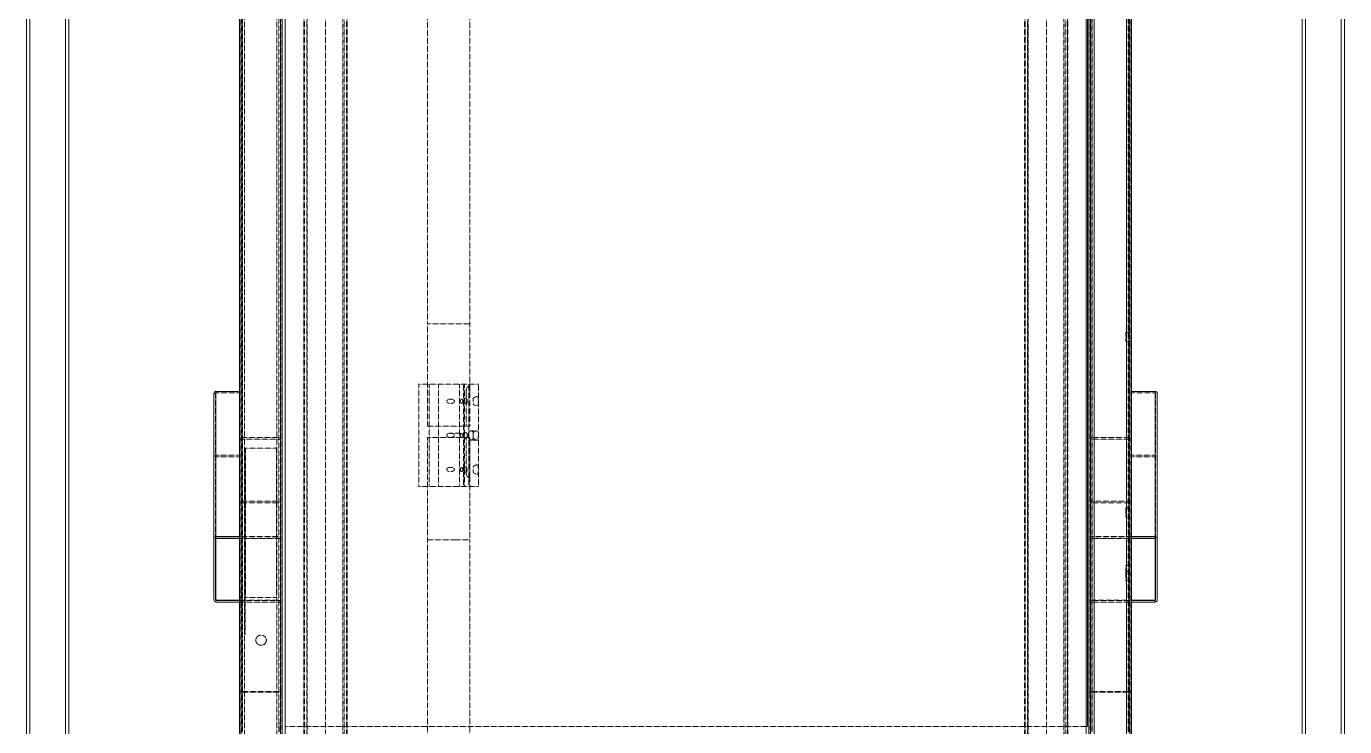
# Model space of a CAD drawing. Header units: millimetres. Extents: x 5343 to 29633, y -275 to 12336.
# Drawn here: x 20139 to 21685, y 3950 to 4771 of the extents above; entities that cross this region are included whole.
import ezdxf

# ---------------------------------------------------------------- set-up
doc = ezdxf.new("R2010")
doc.units = ezdxf.units.MM
doc.linetypes.add('HIDDEN', pattern=[0.375, 0.25, -0.125])

msp = doc.modelspace()

# ---------------------------------------------------------------- linework, layer by layer
at = {"linetype": 'HIDDEN', "lineweight": 0}
for p, q in [((20392, 3943.7), (20392, 6339.7)), ((20392.4, 3942.6), (20392.4, 6337.2)), ((20434.8, 3942.6), (20434.8, 6336.6)), ((21387.3, 6336.3), (21387.3, 3395.5)), ((21387.3, 6335.9), (21387.3, 3395.1)), ((21388.8, 3943.7), (21388.8, 6336.4)), ((21389.2, 6335.4), (21389.2, 3942.6)), ((21431.6, 3942.6), (21431.6, 6337.2)), ((21432, 3943.7), (21432, 6339.7)), ((20390.1, 3291.1), (20390.1, 5974.3)), ((20390.5, 5974.2), (20390.5, 3268.1)), ((20436.7, 5974.2), (20436.7, 3395.5)), ((20436.7, 3268.1), (20436.7, 5974.2)), ((20436.7, 5974.2), (20436.7, 3395.1)), ((20437.1, 5974.3), (20437.1, 3268)), ((21386.9, 5974.3), (21386.9, 3268)), ((21387.3, 3268.1), (21387.3, 5974.2)), ((21433.5, 5974.2), (21433.5, 3268.1)), ((21433.9, 3268.6), (21433.9, 5974.3)), ((20142.6, 2442.3), (20142.6, 5894.3)), ((21681.4, 5894.3), (21681.4, 2442.3)), ((20184.6, 2484.3), (20184.6, 5852.3)), ((20468.1, 5848.3), (20468.1, 2488.3)), ((20510.1, 5848.3), (20510.1, 2488.3)), ((21313.9, 5848.3), (21313.9, 2488.3)), ((21355.9, 5848.3), (21355.9, 2488.3)), ((21639.4, 5852.3), (21639.4, 2484.3)), ((20464.8, 5568.3), (20464.8, 2488.3)), ((20467.6, 5568.3), (20467.6, 2488.3)), ((20489.6, 5568.3), (20489.6, 2488.3)), ((20511.5, 5568.3), (20511.5, 2488.3)), ((20514.3, 5568.3), (20514.3, 2488.3)), ((20515, 5568.3), (20515, 2488.3)), ((21310.6, 5568.3), (21310.6, 2488.3)), ((21313.4, 5568.3), (21313.4, 2488.3)), ((21335.4, 5568.3), (21335.4, 2488.3)), ((21357.3, 5568.3), (21357.3, 2488.3)), ((21360.1, 5568.3), (21360.1, 2488.3)), ((21360.8, 5568.3), (21360.8, 2488.3)), ((20609.1, 5491), (20609.1, 4422)), ((20659.1, 4422), (20659.1, 5491)), ((20394.6, 2623.9), (20394.6, 5182.8)), ((20432.6, 2623.9), (20432.6, 5182.8)), ((21391.4, 2623.9), (21391.4, 5182.8)), ((21429.4, 2623.9), (21429.4, 5182.8)), ((21391.4, 2633.9), (21391.4, 5172.8)), ((21429.4, 2633.9), (21429.4, 5172.8)), ((20464.1, 4822.8), (20464.1, 2488.3)), ((20514.1, 4822.8), (20514.1, 3368.3)), ((21309.9, 4822.8), (21309.9, 2488.3)), ((21359.9, 4822.8), (21359.9, 3488.3)), ((20659.1, 4422), (20609.1, 4422)), ((20609.1, 4422), (20609.1, 4302)), ((20659.1, 4302), (20659.1, 4422)), ((21428.6, 4412), (21428.6, 4412.3)), ((21432, 4412.3), (21428.6, 4412.3)), ((21428.6, 4401.3), (21428.6, 4412)), ((21435.4, 4412.3), (21432, 4412.3)), ((20392, 4395.2), (20388.6, 4395.2)), ((21428.6, 4401.3), (21432, 4401.3)), ((21432, 4401.3), (21435.4, 4401.3)), ((20388.6, 4384.2), (20392, 4384.2)), ((20599.1, 4351.1), (20669.1, 4351.1)), ((20599.1, 4351.1), (20599.1, 4231.1)), ((20611.1, 4351.1), (20611.1, 4231.1)), ((20622.3, 4351.1), (20622.3, 4231.1)), ((20646.7, 4351.1), (20646.7, 4231.1)), ((20651.5, 4231.1), (20651.5, 4351.1)), ((20652.8, 4351.1), (20652.8, 4231.1)), ((20657.6, 4231.1), (20657.6, 4351.1)), ((20669.1, 4231.1), (20669.1, 4351.1)), ((20358.6, 4340.5), (20360.6, 4340.5)), ((20360.6, 4340.5), (20360.6, 4172.4)), ((20361, 4340.9), (20361, 4172.4)), ((20361, 4340.9), (20388.6, 4340.9)), ((20647.9, 4332.1), (20647.7, 4331.1)), ((20647.7, 4331.1), (20647.9, 4330.2)), ((20648.2, 4332.9), (20647.9, 4332.1)), ((20648.7, 4333.4), (20648.2, 4332.9)), ((20649.3, 4333.6), (20648.7, 4333.4)), ((20649.8, 4333.4), (20649.3, 4333.6)), ((20650.3, 4332.9), (20649.8, 4333.4)), ((20650.6, 4332.1), (20650.3, 4332.9)), ((20650.8, 4331.1), (20650.6, 4332.1)), ((20650.6, 4330.2), (20650.8, 4331.1)), ((20652.3, 4332.7), (20652.1, 4331.7)), ((20652.1, 4331.7), (20652.1, 4330.6)), ((20652.7, 4333.5), (20652.3, 4332.7)), ((20653.2, 4334.1), (20652.7, 4333.5)), ((20653.9, 4334.4), (20653.2, 4334.1)), ((20654.5, 4334.3), (20653.9, 4334.4)), ((20654.5, 4342), (20654.5, 4302)), ((20655.1, 4333.9), (20654.5, 4334.3)), ((20655.6, 4333.1), (20655.1, 4333.9)), ((20655.9, 4332.2), (20655.6, 4333.1)), ((20656, 4331.1), (20655.9, 4332.2)), ((20655.9, 4330.1), (20656, 4331.1)), ((20659.1, 4302), (20659.1, 4342)), ((20663, 4334.7), (20663, 4327.6)), ((21435.4, 4340.9), (21463, 4340.9)), ((21463, 4340.9), (21463, 4172.4)), ((21463.4, 4340.5), (21463.4, 4172.4)), ((20647.9, 4330.2), (20648.2, 4329.4)), ((20648.2, 4329.4), (20648.7, 4328.8)), ((20648.7, 4328.8), (20649.3, 4328.6)), ((20649.3, 4328.6), (20649.8, 4328.8)), ((20649.8, 4328.8), (20650.3, 4329.4)), ((20650.3, 4329.4), (20650.6, 4330.2)), ((20652.1, 4330.6), (20652.3, 4329.6)), ((20652.3, 4329.6), (20652.7, 4328.7)), ((20652.7, 4328.7), (20653.2, 4328.2)), ((20653.2, 4328.2), (20653.9, 4327.9)), ((20653.9, 4327.9), (20654.5, 4328)), ((20654.5, 4328), (20655.1, 4328.4)), ((20655.1, 4328.4), (20655.6, 4329.1)), ((20655.6, 4329.1), (20655.9, 4330.1)), ((20609.1, 4302), (20659.1, 4302)), ((20388.6, 4288.8), (20437.1, 4288.8)), ((20437.1, 4286.9), (20388.6, 4286.9)), ((20659.1, 4288.6), (20609.1, 4288.6)), ((20609.1, 4288.6), (20609.1, 4168.6)), ((20649.3, 4293.6), (20636, 4293.6)), ((20636, 4288.6), (20649.3, 4288.6)), ((20647.9, 4292.1), (20647.7, 4291.1)), ((20647.7, 4291.1), (20647.9, 4290.2)), ((20648.2, 4292.9), (20647.9, 4292.1)), ((20647.9, 4290.2), (20648.2, 4289.4)), ((20648.7, 4293.4), (20648.2, 4292.9)), ((20648.2, 4289.4), (20648.7, 4288.8)), ((20649.3, 4293.6), (20648.7, 4293.4)), ((20648.7, 4288.8), (20649.3, 4288.6)), ((20649.8, 4293.4), (20649.3, 4293.6)), ((20649.3, 4288.6), (20649.8, 4288.8)), ((20650.3, 4292.9), (20649.8, 4293.4)), ((20649.8, 4288.8), (20650.3, 4289.4)), ((20650.6, 4292.1), (20650.3, 4292.9)), ((20650.3, 4289.4), (20650.6, 4290.2)), ((20650.8, 4291.1), (20650.6, 4292.1)), ((20650.6, 4290.2), (20650.8, 4291.1)), ((20652.3, 4292.7), (20652.1, 4291.7)), ((20652.1, 4291.7), (20652.1, 4290.6)), ((20652.1, 4290.6), (20652.3, 4289.6)), ((20652.7, 4293.5), (20652.3, 4292.7)), ((20652.3, 4289.6), (20652.7, 4288.7)), ((20653.2, 4294.1), (20652.7, 4293.5)), ((20652.7, 4288.7), (20653.2, 4288.2)), ((20653.9, 4294.4), (20653.2, 4294.1)), ((20653.2, 4288.2), (20653.9, 4287.9)), ((20654.5, 4294.3), (20653.9, 4294.4)), ((20653.9, 4287.9), (20654.5, 4288)), ((20655.1, 4293.9), (20654.5, 4294.3)), ((20654.5, 4288.6), (20654.5, 4248.6)), ((20654.5, 4288), (20655.1, 4288.4)), ((20655.6, 4293.1), (20655.1, 4293.9)), ((20655.1, 4288.4), (20655.6, 4289.1)), ((20655.9, 4292.2), (20655.6, 4293.1)), ((20655.6, 4289.1), (20655.9, 4290.1)), ((20656, 4291.1), (20655.9, 4292.2)), ((20655.9, 4290.1), (20656, 4291.1)), ((20657.3, 4293.2), (20657.1, 4291.8)), ((20657.1, 4291.8), (20657.1, 4290.4)), ((20657.1, 4290.4), (20657.3, 4289.1)), ((20657.7, 4294.4), (20657.3, 4293.2)), ((20657.3, 4289.1), (20657.7, 4287.8)), ((20658.3, 4295.5), (20657.7, 4294.4)), ((20657.7, 4287.8), (20658.3, 4286.8)), ((20659.1, 4296.2), (20658.3, 4295.5)), ((20658.3, 4286.8), (20659.1, 4286.1)), ((20659.9, 4296.6), (20659.1, 4296.2)), ((20659.1, 4248.6), (20659.1, 4288.6)), ((20659.1, 4168.6), (20659.1, 4288.6)), ((20659.1, 4286.1), (20659.9, 4285.7)), ((20660.7, 4296.6), (20659.9, 4296.6)), ((20659.9, 4285.7), (20660.7, 4285.7)), ((20667.2, 4296.6), (20660.4, 4296.6)), ((20660.4, 4285.6), (20667.2, 4285.6)), ((20661.6, 4296.3), (20660.7, 4296.6)), ((20660.7, 4285.7), (20661.6, 4286)), ((20662.3, 4295.6), (20661.6, 4296.3)), ((20661.6, 4286), (20662.3, 4286.7)), ((20663, 4294.7), (20662.3, 4295.6)), ((20662.3, 4286.7), (20663, 4287.6)), ((20663, 4294.7), (20663, 4287.6)), ((21435.4, 4288.8), (21386.9, 4288.8)), ((21435.4, 4286.9), (21386.9, 4286.9)), ((20395.4, 4276.2), (20395.4, 4232.6)), ((20432, 4276.3), (20395.8, 4276.3)), ((20395.8, 4101), (20395.8, 4276.3)), ((20432, 4101), (20432, 4276.3)), ((20360.6, 4268.4), (20358.6, 4268.4)), ((20388.6, 4268), (20361, 4268)), ((20388.6, 4266.1), (20361, 4266.1)), ((20653.2, 4254.1), (20652.7, 4253.5)), ((20653.9, 4254.4), (20653.2, 4254.1)), ((20654.5, 4254.3), (20653.9, 4254.4)), ((20655.1, 4253.9), (20654.5, 4254.3)), ((20655.6, 4253.1), (20655.1, 4253.9)), ((20663, 4254.7), (20663, 4247.6)), ((21463, 4268), (21435.4, 4268)), ((21463, 4266.1), (21435.4, 4266.1)), ((20647.9, 4252.1), (20647.7, 4251.1)), ((20647.7, 4251.1), (20647.9, 4250.2)), ((20648.2, 4252.9), (20647.9, 4252.1)), ((20647.9, 4250.2), (20648.2, 4249.4)), ((20648.7, 4253.4), (20648.2, 4252.9)), ((20648.2, 4249.4), (20648.7, 4248.8)), ((20649.3, 4253.6), (20648.7, 4253.4)), ((20648.7, 4248.8), (20649.3, 4248.6)), ((20649.8, 4253.4), (20649.3, 4253.6)), ((20649.3, 4248.6), (20649.8, 4248.8)), ((20650.3, 4252.9), (20649.8, 4253.4)), ((20649.8, 4248.8), (20650.3, 4249.4)), ((20650.6, 4252.1), (20650.3, 4252.9)), ((20650.3, 4249.4), (20650.6, 4250.2)), ((20650.8, 4251.1), (20650.6, 4252.1)), ((20650.6, 4250.2), (20650.8, 4251.1)), ((20652.3, 4252.7), (20652.1, 4251.7)), ((20652.1, 4251.7), (20652.1, 4250.6)), ((20652.1, 4250.6), (20652.3, 4249.6)), ((20652.7, 4253.5), (20652.3, 4252.7)), ((20652.3, 4249.6), (20652.7, 4248.7)), ((20652.7, 4248.7), (20653.2, 4248.2)), ((20653.2, 4248.2), (20653.9, 4247.9)), ((20653.9, 4247.9), (20654.5, 4248)), ((20654.5, 4248), (20655.1, 4248.4)), ((20655.1, 4248.4), (20655.6, 4249.1)), ((20655.9, 4252.2), (20655.6, 4253.1)), ((20655.6, 4249.1), (20655.9, 4250.1)), ((20656, 4251.1), (20655.9, 4252.2)), ((20655.9, 4250.1), (20656, 4251.1)), ((20395.4, 4057.3), (20395.4, 4232.6)), ((20599.1, 4231.1), (20669.1, 4231.1)), ((20388.6, 4214.1), (20437.1, 4214.1)), ((20388.6, 4212.1), (20437.1, 4212.1)), ((21386.9, 4214.1), (21435.4, 4214.1)), ((21435.4, 4212.1), (21386.9, 4212.1)), ((21428.6, 4206), (21428.6, 4195)), ((21432, 4206), (21428.6, 4206)), ((21428.6, 4195), (21432, 4195)), ((20388.6, 4172.4), (20437.1, 4172.4)), ((20388.6, 4170.5), (20437.1, 4170.5)), ((20436.6, 4170.1), (20388.6, 4170.1)), ((20436.6, 4098), (20436.6, 4170.1)), ((20609.1, 4168.6), (20642.3, 4168.6)), ((20609.1, 4168.6), (20609.1, 3444.6)), ((20642.3, 4168.6), (20659.1, 4168.6)), ((20659.1, 3444.6), (20659.1, 4168.6)), ((21386.9, 4172.4), (21435.4, 4172.4)), ((21386.9, 4170.5), (21435.4, 4170.5)), ((21387.4, 4170.1), (21387.4, 4098)), ((21435.4, 4170.1), (21387.4, 4170.1)), ((20392, 4131.7), (20388.6, 4131.7)), ((21428.6, 4138.6), (21428.6, 4127.6)), ((21432, 4138.6), (21428.6, 4138.6)), ((21428.6, 4131.7), (21428.6, 4120.7)), ((21432, 4131.7), (21428.6, 4131.7)), ((21435.4, 4138.6), (21432, 4138.6)), ((20388.6, 4120.7), (20392, 4120.7)), ((21428.6, 4127.6), (21432, 4127.6)), ((21428.6, 4120.7), (21432, 4120.7)), ((21432, 4127.6), (21435.4, 4127.6)), ((20392, 4107.4), (20388.6, 4107.4)), ((20392, 4100.5), (20388.6, 4100.5)), ((20432, 4101), (20395.8, 4101)), ((20388.6, 4098), (20436.6, 4098)), ((20437.1, 4097.6), (20388.6, 4097.6)), ((20388.6, 4096.4), (20392, 4096.4)), ((20437.1, 4095.7), (20388.6, 4095.7)), ((20388.6, 4089.5), (20392, 4089.5)), ((21435.4, 4097.6), (21386.9, 4097.6)), ((21435.4, 4095.7), (21386.9, 4095.7)), ((21387.4, 4098), (21435.4, 4098)), ((20407.9, 4052.4), (20408.5, 4053.8)), ((20408.5, 4053.8), (20409.3, 4055)), ((20409.3, 4055), (20410.5, 4055.9)), ((20410.5, 4055.9), (20411.8, 4056.6)), ((20411.8, 4056.6), (20413.2, 4056.9)), ((20413.2, 4056.9), (20414.8, 4056.9)), ((20414.8, 4056.9), (20416.2, 4056.6)), ((20416.2, 4056.6), (20417.6, 4055.9)), ((20417.6, 4055.9), (20418.7, 4055)), ((20418.7, 4055), (20419.5, 4053.8)), ((20419.5, 4053.8), (20420.1, 4052.4)), ((20407.8, 4051), (20407.9, 4052.4)), ((20407.9, 4049.6), (20407.8, 4051)), ((20408.5, 4048.2), (20407.9, 4049.6)), ((20409.3, 4047), (20408.5, 4048.2)), ((20410.5, 4046.1), (20409.3, 4047)), ((20411.8, 4045.4), (20410.5, 4046.1)), ((20413.2, 4045.1), (20411.8, 4045.4)), ((20414.8, 4045.1), (20413.2, 4045.1)), ((20416.2, 4045.4), (20414.8, 4045.1)), ((20417.6, 4046.1), (20416.2, 4045.4)), ((20418.7, 4047), (20417.6, 4046.1)), ((20419.5, 4048.2), (20418.7, 4047)), ((20420.1, 4049.6), (20419.5, 4048.2)), ((20420.1, 4052.4), (20420.3, 4051)), ((20420.3, 4051), (20420.1, 4049.6)), ((20390.9, 3990.8), (20390.3, 3990.7)), ((20390.3, 3990.7), (20390.9, 3990.8)), ((20391.7, 3990.9), (20390.9, 3990.8)), ((20390.9, 3990.8), (20391.7, 3990.9)), ((20392.4, 3990.9), (20391.7, 3990.9)), ((20391.7, 3990.9), (20392.4, 3990.9)), ((20392.4, 3990.9), (20438.6, 3990.9)), ((21431.6, 3990.9), (21385.4, 3990.9)), ((21432.3, 3990.9), (21431.6, 3990.9)), ((21432.3, 3990.9), (21431.6, 3990.9)), ((21433.1, 3990.8), (21432.3, 3990.9)), ((21433.1, 3990.8), (21432.3, 3990.9)), ((21433.7, 3990.7), (21433.1, 3990.8)), ((21433.7, 3990.7), (21433.1, 3990.8)), ((20388.7, 3990.1), (20388.6, 3989.8)), ((20388.6, 3989.8), (20388.7, 3990.1)), ((20388.9, 3990.3), (20388.7, 3990.1)), ((20388.7, 3990.1), (20388.9, 3990.3)), ((20389.2, 3990.4), (20388.9, 3990.3)), ((20388.9, 3990.3), (20389.2, 3990.4)), ((20389.7, 3990.6), (20389.2, 3990.4)), ((20389.2, 3990.4), (20389.7, 3990.6)), ((20390.3, 3990.7), (20389.7, 3990.6)), ((20389.7, 3990.6), (20390.3, 3990.7)), ((20392.4, 3990), (20438.6, 3990)), ((21431.6, 3990), (21385.4, 3990)), ((21434.3, 3990.6), (21433.7, 3990.7)), ((21434.3, 3990.6), (21433.7, 3990.7)), ((21434.8, 3990.4), (21434.3, 3990.6)), ((21434.8, 3990.4), (21434.3, 3990.6)), ((21435.1, 3990.3), (21434.8, 3990.4)), ((21435.1, 3990.3), (21434.8, 3990.4)), ((21435.3, 3990.1), (21435.1, 3990.3)), ((21435.3, 3990.1), (21435.1, 3990.3)), ((21435.4, 3989.8), (21435.3, 3990.1)), ((21435.4, 3989.8), (21435.3, 3990.1)), ((20435.2, 3943.7), (20435.2, 3954)), ((20442.3, 3949.9), (21382.3, 3949.9))]:
    msp.add_line(p, q, dxfattribs=at)
at = {"linetype": 'Continuous', "lineweight": 0}
for p, q in [((20442.3, 6295.4), (20442.3, 2052.8)), ((21382.3, 6295.4), (21382.3, 2052.8)), ((20442.1, 6132.8), (20442.1, 3949.9)), ((21383.7, 3949.9), (21383.7, 6132.8)), ((20361, 4342.8), (20388.6, 4342.8)), ((21435.4, 4342.8), (21463, 4342.8)), ((20358.6, 4170.8), (20358.6, 4170.1)), ((20358.6, 4098.7), (20358.6, 4170.1)), ((20360.6, 4172.4), (20360.6, 4170.8)), ((20360.6, 4098.7), (20360.6, 4170.8)), ((20361, 4172.4), (20361, 4170.5)), ((20361, 4170.5), (20361, 4170.1)), ((20361, 4098), (20361, 4170.1)), ((20388.6, 4170.1), (20361, 4170.1)), ((21435.4, 4172.4), (21463, 4172.4)), ((21435.4, 4170.5), (21463, 4170.5)), ((21463, 4170.1), (21435.4, 4170.1)), ((21463, 4172.4), (21463, 4170.5)), ((21463, 4170.5), (21463, 4170.1)), ((21463, 4170.1), (21463, 4098)), ((21463.4, 4172.4), (21463.4, 4170.8)), ((21463.4, 4170.8), (21463.4, 4098.7)), ((21465.4, 4170.8), (21465.4, 4170.1)), ((21465.4, 4170.1), (21465.4, 4098.7)), ((20358.6, 4098.7), (20358.6, 4098)), ((20361, 4098), (20388.6, 4098)), ((20361, 4098), (20361, 4097.6)), ((20388.6, 4097.6), (20361, 4097.6)), ((20388.6, 4095.7), (20361, 4095.7)), ((21435.4, 4098), (21463, 4098)), ((21463, 4097.6), (21435.4, 4097.6)), ((21463, 4095.7), (21435.4, 4095.7)), ((21463, 4098), (21463, 4097.6)), ((21465.4, 4098.7), (21465.4, 4098)), ((20442.1, 3949.9), (20442.3, 3949.9)), ((21382.3, 3949.9), (21383.7, 3949.9))]:
    msp.add_line(p, q, dxfattribs=at)
at = {"linetype": 'Continuous', "lineweight": 15}
for p, q in [((20388.6, 3268.6), (20388.6, 5974.8)), ((20390.5, 5974.2), (20390.5, 3267.7)), ((20436.7, 3267.7), (20436.7, 5974.2)), ((20438.6, 5975.1), (20438.6, 3268)), ((21385.4, 5975.1), (21385.4, 3268)), ((21387.3, 3267.7), (21387.3, 5974.2)), ((21433.5, 5974.2), (21433.5, 3267.7)), ((21435.4, 3268.6), (21435.4, 5974.8)), ((20138.6, 2438.3), (20138.6, 5898.3)), ((20142.6, 2442.3), (20142.6, 5894.3)), ((21681.4, 5894.3), (21681.4, 2442.3)), ((21685.4, 5898.3), (21685.4, 2438.3)), ((21639.4, 5852.3), (21639.4, 2484.3)), ((20184.6, 2484.3), (20184.6, 4996.5)), ((20188.6, 3488.3), (20188.6, 4848.3)), ((21635.4, 4848.3), (21635.4, 3488.3)), ((20358.6, 4340.5), (20358.6, 4170.8)), ((20361, 4342.8), (20361, 4172.4)), ((21463, 4342.8), (21463, 4172.4)), ((21465.4, 4340.5), (21465.4, 4170.8)), ((20361, 4172.4), (20388.6, 4172.4)), ((20361, 4170.5), (20388.6, 4170.5)), ((20361, 4097.6), (20361, 4095.7)), ((21463, 4097.6), (21463, 4095.7))]:
    msp.add_line(p, q, dxfattribs=at)
at = {"linetype": 'Continuous', "lineweight": 0}
for centre, start, end in [((20361, 4340.5), 88.821, 178.7703), ((21463.1, 4340.5), 1.2297, 91.179), ((20361, 4170), 88.821, 178.7703), ((21463.1, 4170), 1.2297, 91.179), ((20361, 4098), 181.2297, 271.179), ((21463.1, 4098), 268.821, 358.7703)]:
    msp.add_arc(centre, 2.35, start, end, dxfattribs=at)
at = {"linetype": 'HIDDEN', "lineweight": 0}
for centre, start, end in [((20361, 4268.5), 181.2297, 271.179), ((21463.1, 4268.5), 268.821, 358.7703)]:
    msp.add_arc(centre, 2.35, start, end, dxfattribs=at)
for points, knots in [([(20659.1, 4342), (20659.1, 4342.4), (20659, 4342.9), (20659, 4343.6), (20659, 4343.8), (20659, 4344.2), (20659, 4344.4), (20659, 4345.1), (20659, 4345.5), (20658.9, 4346.1), (20658.9, 4346.2), (20658.9, 4346.6), (20658.9, 4346.8), (20658.8, 4347.2), (20658.8, 4347.5), (20658.6, 4348), (20658.5, 4348.3), (20658.4, 4348.5), (20658.3, 4348.6), (20658.2, 4348.7), (20658.2, 4348.8), (20658, 4348.9), (20657.9, 4349), (20657.6, 4349), (20657.4, 4348.9), (20657, 4348.7), (20656.9, 4348.6), (20656.6, 4348.3), (20656.5, 4348.2), (20656.3, 4348), (20656.2, 4347.9), (20656, 4347.7), (20656, 4347.5), (20655.8, 4347.2), (20655.7, 4347.1), (20655.4, 4346.6), (20655.3, 4346.2), (20655, 4345.5), (20654.9, 4345.1), (20654.7, 4344.2), (20654.6, 4343.8), (20654.5, 4343.1), (20654.5, 4342.9), (20654.5, 4342.4), (20654.5, 4342.2), (20654.5, 4342)], [0, 0, 0, 0, 0.0625, 0.0625, 0.09375, 0.09375, 0.125, 0.125, 0.1875, 0.1875, 0.21875, 0.21875, 0.25, 0.25, 0.3125, 0.3125, 0.375, 0.375, 0.40625, 0.40625, 0.4375, 0.4375, 0.5, 0.5, 0.5625, 0.5625, 0.625, 0.625, 0.65625, 0.65625, 0.6875, 0.6875, 0.71875, 0.71875, 0.75, 0.75, 0.8125, 0.8125, 0.875, 0.875, 0.9375, 0.9375, 0.96875, 0.96875, 1, 1, 1, 1]), ([(20641, 4331.1), (20641, 4331.4), (20640.9, 4331.6), (20640.7, 4331.9), (20640.7, 4332), (20640.5, 4332.2), (20640.4, 4332.3), (20640.2, 4332.5), (20640, 4332.6), (20639.6, 4332.9), (20639.3, 4333), (20638.7, 4333.2), (20638.2, 4333.4), (20637.3, 4333.6), (20636.9, 4333.6), (20635.9, 4333.7), (20635.5, 4333.6), (20634.8, 4333.5), (20634.5, 4333.5), (20634.1, 4333.4), (20633.9, 4333.3), (20633.4, 4333.1), (20633.2, 4333), (20632.8, 4332.7), (20632.6, 4332.6), (20632.3, 4332.2), (20632.2, 4332), (20632, 4331.7), (20632, 4331.6), (20631.9, 4331.4), (20631.9, 4331.3), (20631.9, 4331), (20631.9, 4330.9), (20632, 4330.7), (20632, 4330.6), (20632.2, 4330.2), (20632.3, 4330), (20632.6, 4329.7), (20632.8, 4329.5), (20633.2, 4329.3), (20633.4, 4329.2), (20634.1, 4328.9), (20634.5, 4328.8), (20635.5, 4328.6), (20635.9, 4328.6), (20636.9, 4328.7), (20637.3, 4328.7), (20638.2, 4328.9), (20638.7, 4329.1), (20639.3, 4329.3), (20639.6, 4329.4), (20640, 4329.7), (20640.2, 4329.8), (20640.4, 4330), (20640.5, 4330.1), (20640.7, 4330.3), (20640.7, 4330.4), (20640.9, 4330.7), (20641, 4330.9), (20641, 4331.1)], [0, 0, 0, 0, 0.03125, 0.03125, 0.046875, 0.046875, 0.0625, 0.0625, 0.09375, 0.09375, 0.125, 0.125, 0.1875, 0.1875, 0.25, 0.25, 0.3125, 0.3125, 0.34375, 0.34375, 0.375, 0.375, 0.40625, 0.40625, 0.4375, 0.4375, 0.46875, 0.46875, 0.484375, 0.484375, 0.5, 0.5, 0.515625, 0.515625, 0.53125, 0.53125, 0.5625, 0.5625, 0.59375, 0.59375, 0.625, 0.625, 0.6875, 0.6875, 0.75, 0.75, 0.8125, 0.8125, 0.875, 0.875, 0.90625, 0.90625, 0.9375, 0.9375, 0.953125, 0.953125, 0.96875, 0.96875, 1, 1, 1, 1]), ([(20663, 4327.6), (20663.4, 4327.3), (20663.9, 4327), (20664.7, 4326.5), (20665.1, 4326.3), (20665.9, 4326), (20666.2, 4325.8), (20666.7, 4325.7), (20666.9, 4325.7), (20667.2, 4325.6), (20667.3, 4325.6), (20667.6, 4325.7), (20667.7, 4325.7), (20667.9, 4325.8), (20668, 4325.9), (20668.2, 4326.1), (20668.3, 4326.2), (20668.4, 4326.4), (20668.5, 4326.5), (20668.6, 4326.7), (20668.6, 4326.8), (20668.7, 4327.1), (20668.7, 4327.4), (20668.8, 4327.8), (20668.8, 4328), (20668.9, 4328.3), (20668.9, 4328.5), (20668.9, 4328.8), (20668.9, 4329), (20668.9, 4329.4), (20668.9, 4329.6), (20669, 4330), (20669, 4330.2), (20669, 4330.7), (20669, 4330.9), (20669, 4331.3), (20669, 4331.5), (20669, 4332), (20669, 4332.2), (20668.9, 4332.8), (20668.9, 4333.2), (20668.9, 4334), (20668.8, 4334.3), (20668.7, 4334.9), (20668.7, 4335.1), (20668.6, 4335.6), (20668.5, 4335.7), (20668.3, 4336.1), (20668.2, 4336.2), (20668, 4336.4), (20667.9, 4336.5), (20667.7, 4336.6), (20667.6, 4336.6), (20667.2, 4336.7), (20666.9, 4336.6), (20666.4, 4336.5), (20666.2, 4336.4), (20665.9, 4336.3), (20665.7, 4336.2), (20665.1, 4336), (20664.7, 4335.7), (20663.9, 4335.2), (20663.4, 4335), (20663, 4334.7)], [0, 0, 0, 0, 0.0625, 0.0625, 0.125, 0.125, 0.1875, 0.1875, 0.21875, 0.21875, 0.25, 0.25, 0.28125, 0.28125, 0.3125, 0.3125, 0.34375, 0.34375, 0.359375, 0.359375, 0.375, 0.375, 0.40625, 0.40625, 0.421875, 0.421875, 0.4375, 0.4375, 0.453125, 0.453125, 0.46875, 0.46875, 0.484375, 0.484375, 0.5, 0.5, 0.515625, 0.515625, 0.53125, 0.53125, 0.5625, 0.5625, 0.59375, 0.59375, 0.625, 0.625, 0.65625, 0.65625, 0.6875, 0.6875, 0.71875, 0.71875, 0.75, 0.75, 0.8125, 0.8125, 0.84375, 0.84375, 0.875, 0.875, 0.9375, 0.9375, 1, 1, 1, 1]), ([(20641, 4291.1), (20641, 4291.4), (20640.9, 4291.6), (20640.7, 4291.9), (20640.7, 4292), (20640.5, 4292.2), (20640.4, 4292.3), (20640.2, 4292.5), (20640, 4292.6), (20639.6, 4292.9), (20639.3, 4293), (20638.7, 4293.2), (20638.2, 4293.4), (20637.3, 4293.6), (20636.9, 4293.6), (20635.9, 4293.7), (20635.5, 4293.6), (20634.8, 4293.5), (20634.5, 4293.5), (20634.1, 4293.4), (20633.9, 4293.3), (20633.4, 4293.1), (20633.2, 4293), (20632.8, 4292.7), (20632.6, 4292.6), (20632.3, 4292.2), (20632.2, 4292), (20632, 4291.7), (20632, 4291.6), (20631.9, 4291.4), (20631.9, 4291.3), (20631.9, 4291), (20631.9, 4290.9), (20632, 4290.7), (20632, 4290.6), (20632.2, 4290.2), (20632.3, 4290), (20632.6, 4289.7), (20632.8, 4289.5), (20633.2, 4289.3), (20633.4, 4289.2), (20634.1, 4288.9), (20634.5, 4288.8), (20635.5, 4288.6), (20635.9, 4288.6), (20636.9, 4288.7), (20637.3, 4288.7), (20638.2, 4288.9), (20638.7, 4289.1), (20639.3, 4289.3), (20639.6, 4289.4), (20640, 4289.7), (20640.2, 4289.8), (20640.4, 4290), (20640.5, 4290.1), (20640.7, 4290.3), (20640.7, 4290.4), (20640.9, 4290.7), (20641, 4290.9), (20641, 4291.1)], [0, 0, 0, 0, 0.03125, 0.03125, 0.046875, 0.046875, 0.0625, 0.0625, 0.09375, 0.09375, 0.125, 0.125, 0.1875, 0.1875, 0.25, 0.25, 0.3125, 0.3125, 0.34375, 0.34375, 0.375, 0.375, 0.40625, 0.40625, 0.4375, 0.4375, 0.46875, 0.46875, 0.484375, 0.484375, 0.5, 0.5, 0.515625, 0.515625, 0.53125, 0.53125, 0.5625, 0.5625, 0.59375, 0.59375, 0.625, 0.625, 0.6875, 0.6875, 0.75, 0.75, 0.8125, 0.8125, 0.875, 0.875, 0.90625, 0.90625, 0.9375, 0.9375, 0.953125, 0.953125, 0.96875, 0.96875, 1, 1, 1, 1]), ([(20663, 4287.6), (20663.4, 4287.3), (20663.9, 4287), (20664.7, 4286.5), (20665.1, 4286.3), (20665.9, 4286), (20666.2, 4285.8), (20666.7, 4285.7), (20666.9, 4285.7), (20667.2, 4285.6), (20667.3, 4285.6), (20667.6, 4285.7), (20667.7, 4285.7), (20667.9, 4285.8), (20668, 4285.9), (20668.2, 4286.1), (20668.3, 4286.2), (20668.4, 4286.4), (20668.5, 4286.5), (20668.6, 4286.7), (20668.6, 4286.8), (20668.7, 4287.1), (20668.7, 4287.4), (20668.8, 4287.8), (20668.8, 4288), (20668.9, 4288.3), (20668.9, 4288.5), (20668.9, 4288.8), (20668.9, 4289), (20668.9, 4289.4), (20668.9, 4289.6), (20669, 4290), (20669, 4290.2), (20669, 4290.7), (20669, 4290.9), (20669, 4291.3), (20669, 4291.5), (20669, 4292), (20669, 4292.2), (20668.9, 4292.8), (20668.9, 4293.2), (20668.9, 4294), (20668.8, 4294.3), (20668.7, 4294.9), (20668.7, 4295.1), (20668.6, 4295.6), (20668.5, 4295.7), (20668.3, 4296.1), (20668.2, 4296.2), (20668, 4296.4), (20667.9, 4296.5), (20667.7, 4296.6), (20667.6, 4296.6), (20667.2, 4296.7), (20666.9, 4296.6), (20666.4, 4296.5), (20666.2, 4296.4), (20665.9, 4296.3), (20665.7, 4296.2), (20665.1, 4296), (20664.7, 4295.7), (20663.9, 4295.2), (20663.4, 4295), (20663, 4294.7)], [0, 0, 0, 0, 0.0625, 0.0625, 0.125, 0.125, 0.1875, 0.1875, 0.21875, 0.21875, 0.25, 0.25, 0.28125, 0.28125, 0.3125, 0.3125, 0.34375, 0.34375, 0.359375, 0.359375, 0.375, 0.375, 0.40625, 0.40625, 0.421875, 0.421875, 0.4375, 0.4375, 0.453125, 0.453125, 0.46875, 0.46875, 0.484375, 0.484375, 0.5, 0.5, 0.515625, 0.515625, 0.53125, 0.53125, 0.5625, 0.5625, 0.59375, 0.59375, 0.625, 0.625, 0.65625, 0.65625, 0.6875, 0.6875, 0.71875, 0.71875, 0.75, 0.75, 0.8125, 0.8125, 0.84375, 0.84375, 0.875, 0.875, 0.9375, 0.9375, 1, 1, 1, 1]), ([(20663, 4247.6), (20663.4, 4247.3), (20663.9, 4247), (20664.7, 4246.5), (20665.1, 4246.3), (20665.9, 4246), (20666.2, 4245.8), (20666.7, 4245.7), (20666.9, 4245.7), (20667.2, 4245.6), (20667.3, 4245.6), (20667.6, 4245.7), (20667.7, 4245.7), (20667.9, 4245.8), (20668, 4245.9), (20668.2, 4246.1), (20668.3, 4246.2), (20668.4, 4246.4), (20668.5, 4246.5), (20668.6, 4246.7), (20668.6, 4246.8), (20668.7, 4247.1), (20668.7, 4247.4), (20668.8, 4247.8), (20668.8, 4248), (20668.9, 4248.3), (20668.9, 4248.5), (20668.9, 4248.8), (20668.9, 4249), (20668.9, 4249.4), (20668.9, 4249.6), (20669, 4250), (20669, 4250.2), (20669, 4250.7), (20669, 4250.9), (20669, 4251.3), (20669, 4251.5), (20669, 4252), (20669, 4252.2), (20668.9, 4252.8), (20668.9, 4253.2), (20668.9, 4254), (20668.8, 4254.3), (20668.7, 4254.9), (20668.7, 4255.1), (20668.6, 4255.6), (20668.5, 4255.7), (20668.3, 4256.1), (20668.2, 4256.2), (20668, 4256.4), (20667.9, 4256.5), (20667.7, 4256.6), (20667.6, 4256.6), (20667.2, 4256.7), (20666.9, 4256.6), (20666.4, 4256.5), (20666.2, 4256.4), (20665.9, 4256.3), (20665.7, 4256.2), (20665.1, 4256), (20664.7, 4255.7), (20663.9, 4255.2), (20663.4, 4255), (20663, 4254.7)], [0, 0, 0, 0, 0.0625, 0.0625, 0.125, 0.125, 0.1875, 0.1875, 0.21875, 0.21875, 0.25, 0.25, 0.28125, 0.28125, 0.3125, 0.3125, 0.34375, 0.34375, 0.359375, 0.359375, 0.375, 0.375, 0.40625, 0.40625, 0.421875, 0.421875, 0.4375, 0.4375, 0.453125, 0.453125, 0.46875, 0.46875, 0.484375, 0.484375, 0.5, 0.5, 0.515625, 0.515625, 0.53125, 0.53125, 0.5625, 0.5625, 0.59375, 0.59375, 0.625, 0.625, 0.65625, 0.65625, 0.6875, 0.6875, 0.71875, 0.71875, 0.75, 0.75, 0.8125, 0.8125, 0.84375, 0.84375, 0.875, 0.875, 0.9375, 0.9375, 1, 1, 1, 1]), ([(20641, 4251.1), (20641, 4251.4), (20640.9, 4251.6), (20640.7, 4251.9), (20640.7, 4252), (20640.5, 4252.2), (20640.4, 4252.3), (20640.2, 4252.5), (20640, 4252.6), (20639.6, 4252.9), (20639.3, 4253), (20638.7, 4253.2), (20638.2, 4253.4), (20637.3, 4253.6), (20636.9, 4253.6), (20635.9, 4253.7), (20635.5, 4253.6), (20634.8, 4253.5), (20634.5, 4253.5), (20634.1, 4253.4), (20633.9, 4253.3), (20633.4, 4253.1), (20633.2, 4253), (20632.8, 4252.7), (20632.6, 4252.6), (20632.3, 4252.2), (20632.2, 4252), (20632, 4251.7), (20632, 4251.6), (20631.9, 4251.4), (20631.9, 4251.3), (20631.9, 4251), (20631.9, 4250.9), (20632, 4250.7), (20632, 4250.6), (20632.2, 4250.2), (20632.3, 4250), (20632.6, 4249.7), (20632.8, 4249.5), (20633.2, 4249.3), (20633.4, 4249.2), (20634.1, 4248.9), (20634.5, 4248.8), (20635.5, 4248.6), (20635.9, 4248.6), (20636.9, 4248.7), (20637.3, 4248.7), (20638.2, 4248.9), (20638.7, 4249.1), (20639.3, 4249.3), (20639.6, 4249.4), (20640, 4249.7), (20640.2, 4249.8), (20640.4, 4250), (20640.5, 4250.1), (20640.7, 4250.3), (20640.7, 4250.4), (20640.9, 4250.7), (20641, 4250.9), (20641, 4251.1)], [0, 0, 0, 0, 0.03125, 0.03125, 0.046875, 0.046875, 0.0625, 0.0625, 0.09375, 0.09375, 0.125, 0.125, 0.1875, 0.1875, 0.25, 0.25, 0.3125, 0.3125, 0.34375, 0.34375, 0.375, 0.375, 0.40625, 0.40625, 0.4375, 0.4375, 0.46875, 0.46875, 0.484375, 0.484375, 0.5, 0.5, 0.515625, 0.515625, 0.53125, 0.53125, 0.5625, 0.5625, 0.59375, 0.59375, 0.625, 0.625, 0.6875, 0.6875, 0.75, 0.75, 0.8125, 0.8125, 0.875, 0.875, 0.90625, 0.90625, 0.9375, 0.9375, 0.953125, 0.953125, 0.96875, 0.96875, 1, 1, 1, 1]), ([(20654.5, 4248.6), (20654.5, 4248.1), (20654.5, 4247.6), (20654.6, 4247), (20654.6, 4246.8), (20654.7, 4246.3), (20654.7, 4246.1), (20654.9, 4245.5), (20655, 4245.1), (20655.2, 4244.5), (20655.3, 4244.3), (20655.4, 4244), (20655.5, 4243.8), (20655.8, 4243.3), (20656, 4243), (20656.3, 4242.5), (20656.5, 4242.3), (20656.8, 4242), (20656.9, 4241.9), (20657, 4241.8), (20657.1, 4241.8), (20657.4, 4241.6), (20657.5, 4241.6), (20657.8, 4241.6), (20658, 4241.6), (20658.2, 4241.8), (20658.3, 4241.9), (20658.5, 4242.2), (20658.5, 4242.3), (20658.6, 4242.5), (20658.7, 4242.6), (20658.7, 4242.9), (20658.8, 4243), (20658.8, 4243.3), (20658.8, 4243.5), (20658.9, 4243.9), (20658.9, 4244.3), (20659, 4245), (20659, 4245.5), (20659, 4246.3), (20659, 4246.7), (20659, 4247.4), (20659, 4247.6), (20659.1, 4248.1), (20659.1, 4248.3), (20659.1, 4248.6)], [0, 0, 0, 0, 0.0625, 0.0625, 0.09375, 0.09375, 0.125, 0.125, 0.1875, 0.1875, 0.21875, 0.21875, 0.25, 0.25, 0.3125, 0.3125, 0.375, 0.375, 0.40625, 0.40625, 0.4375, 0.4375, 0.5, 0.5, 0.5625, 0.5625, 0.625, 0.625, 0.65625, 0.65625, 0.6875, 0.6875, 0.71875, 0.71875, 0.75, 0.75, 0.8125, 0.8125, 0.875, 0.875, 0.9375, 0.9375, 0.96875, 0.96875, 1, 1, 1, 1])]:
    msp.add_open_spline(points, degree=3, knots=knots, dxfattribs=at)

doc.saveas('drawing.dxf')
